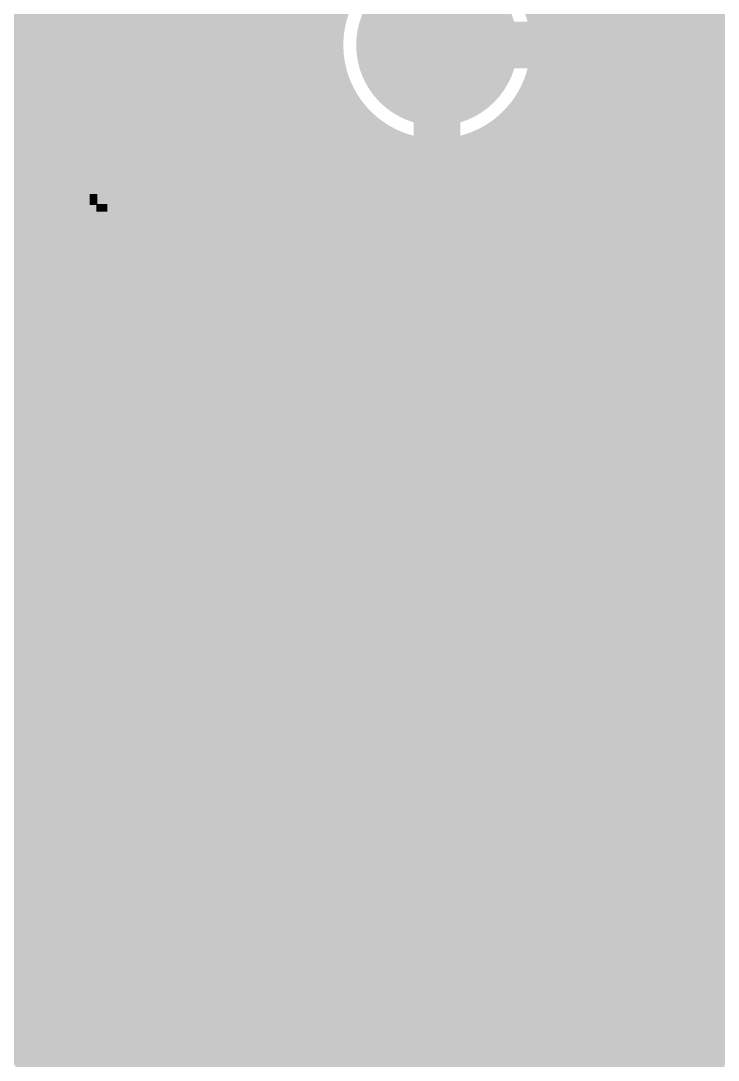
# Model space of a CAD drawing. Extents: x -5 to 208, y -5 to 206.
# Drawn here: x 17.19 to 26.69, y 42.05 to 56.21 of the extents above; entities that cross this region are included whole.
import ezdxf

# ---------------------------------------------------------------- set-up
doc = ezdxf.new("R2010")
doc.units = 0
doc.header["$MEASUREMENT"] = 0
doc.layers.get('0').update_dxf_attribs({"linetype": 'CONTINUOUS'})
for name, color, linetype in [('22-301-0_BOT', 7, 'CONTINUOUS'), ('22-301-0_DRD', 7, 'CONTINUOUS'), ('22-301-0_IN1', 1, 'CONTINUOUS'), ('22-301-0_IN2', 4, 'CONTINUOUS'), ('22-301-0_SMB', 3, 'CONTINUOUS'), ('22-301-0_SMT', 5, 'CONTINUOUS'), ('22-301-0_SPT', 10, 'CONTINUOUS'), ('22-301-0_SST', 14, 'CONTINUOUS'), ('22-301-0_TOP', 9, 'CONTINUOUS'), ('THRUHOLE_TAP', 13, 'CONTINUOUS')]:
    doc.layers.add(name, color=color, linetype=linetype)

# ---------------------------------------------------------------- blocks, each defined once
blk = doc.blocks.new('ROUND_45')
at = {"const_width": 1.09982}
blk.add_lwpolyline([(-0.54991, 0, 1), (0.54991, 0, 1)], format="xyb", close=True, dxfattribs=at)
blk = doc.blocks.new('ROUND_66')
at = {"const_width": 0.35052}
blk.add_lwpolyline([(-0.17526, 0, 1), (0.17526, 0, 1)], format="xyb", close=True, dxfattribs=at)
blk = doc.blocks.new('ROUND_68')
at = {"const_width": 0.35052}
blk.add_lwpolyline([(-0.17526, 0, 1), (0.17526, 0, 1)], format="xyb", close=True, dxfattribs=at)
blk = doc.blocks.new('RECTANGLE_6')
blk.add_solid([(0.4826, 0.4064), (0.4826, -0.4064), (-0.4826, 0.4064), (-0.4826, -0.4064)])
blk = doc.blocks.new('RECTANGLE_7')
blk.add_solid([(1.12522, 1.14935), (1.12522, -1.14935), (-1.12522, 1.14935), (-1.12522, -1.14935)])
blk = doc.blocks.new('RECTANGLE_16')
blk.add_solid([(0.6096, 0.44958), (0.6096, -0.44958), (-0.6096, 0.44958), (-0.6096, -0.44958)])
blk = doc.blocks.new('ROUND_73')
at = {"const_width": 0.10033}
blk.add_lwpolyline([(-0.050164, 0, 1), (0.050164, 0, 1)], format="xyb", close=True, dxfattribs=at)
blk = doc.blocks.new('ROUND_79')
at = {"const_width": 0.54991}
blk.add_lwpolyline([(-0.274954, 0, 1), (0.274954, 0, 1)], format="xyb", close=True, dxfattribs=at)

msp = doc.modelspace()

# ---------------------------------------------------------------- linework, layer by layer
at = {"layer": '22-301-0_BOT'}
for points, const_width in [([(17.2466, 70.6755), (17.2466, 34.798)], 0.254), ([(17.4752, 70.6755), (17.4752, 34.798)], 0.254), ([(17.7038, 70.6755), (17.7038, 34.798)], 0.254), ([(17.9324, 70.6755), (17.9324, 34.798)], 0.254), ([(18.161, 70.6755), (18.161, 34.798)], 0.254), ([(18.3896, 70.6755), (18.3896, 34.798)], 0.254), ([(18.6182, 70.6755), (18.6182, 34.798)], 0.254), ([(18.8468, 70.6755), (18.8468, 34.798)], 0.254), ([(19.0754, 70.6755), (19.0754, 34.798)], 0.254), ([(19.304, 70.6755), (19.304, 34.798)], 0.254), ([(19.5326, 70.6755), (19.5326, 34.798)], 0.254), ([(19.7612, 70.6755), (19.7612, 34.798)], 0.254), ([(19.9898, 62.07252), (19.9898, 34.798)], 0.254), ([(20.2184, 61.3918), (20.2184, 34.798)], 0.254), ([(20.447, 61.0997), (20.447, 34.798)], 0.254), ([(20.6756, 60.90666), (20.6756, 34.798)], 0.254), ([(20.9042, 60.77458), (20.9042, 34.798)], 0.254), ([(21.1328, 60.68822), (21.1328, 34.798)], 0.254), ([(21.30298, 56.2864), (6.33476, 56.2864)], 0.254), ([(21.26234, 56.0578), (6.14172, 56.0578)], 0.254), ([(22.86, 55.88), (34.544, 55.88), (50.927, 55.88)], 0.635), ([(34.544, 55.88), (22.86, 55.88)], 0.635), ([(21.25218, 55.8292), (5.83946, 55.8292)], 0.254), ([(21.27504, 55.6006), (-3.556, 55.6006)], 0.254), ([(21.33346, 55.372), (-3.556, 55.372)], 0.254), ([(21.3614, 55.29834), (21.3614, 34.798)], 0.254), ([(21.42998, 55.1434), (-3.556, 55.1434)], 0.254), ([(34.31032, 55.0545), (24.23922, 55.0545)], 0.254), ([(34.31032, 55.0545), (24.23922, 55.0545)], 0.254), ([(24.3332, 55.0545), (24.3332, 34.798)], 0.254), ([(24.5618, 55.0545), (24.5618, 34.798)], 0.254), ([(24.7904, 55.0545), (24.7904, 34.798)], 0.254), ([(25.019, 55.0545), (25.019, 34.798)], 0.254), ([(25.2476, 55.0545), (25.2476, 34.798)], 0.254), ([(25.4762, 55.0545), (25.4762, 34.798)], 0.254), ([(25.7048, 55.0545), (25.7048, 34.798)], 0.254), ([(25.9334, 55.0545), (25.9334, 34.798)], 0.254), ([(26.162, 55.0545), (26.162, 34.798)], 0.254), ([(26.3906, 55.0545), (26.3906, 34.798)], 0.254), ([(26.6192, 55.0545), (26.6192, 34.798)], 0.254), ([(21.57476, 54.9148), (-3.556, 54.9148)], 0.254), ([(21.59, 54.89448), (21.59, 34.798)], 0.254), ([(24.1046, 54.86146), (24.1046, 34.798)], 0.254), ([(57.56656, 54.9148), (24.14524, 54.9148)], 0.254), ([(21.78304, 54.6862), (-3.556, 54.6862)], 0.254), ([(57.63768, 54.6862), (23.93696, 54.6862)], 0.254), ([(21.8186, 54.65572), (21.8186, 34.798)], 0.254), ([(23.876, 54.63286), (23.876, 34.798)], 0.254), ([(22.1107, 54.4576), (-3.556, 54.4576)], 0.254), ([(22.0472, 54.49316), (22.0472, 34.798)], 0.254), ([(57.74944, 54.4576), (23.6093, 54.4576)], 0.254), ([(23.6474, 54.47792), (23.6474, 34.798)], 0.254), ([(22.2758, 54.3814), (22.2758, 34.798)], 0.254), ([(22.5044, 54.31282), (22.5044, 34.798)], 0.254), ([(22.733, 54.27726), (22.733, 34.798)], 0.254), ([(22.9616, 54.27472), (22.9616, 34.798)], 0.254), ([(23.1902, 54.3052), (23.1902, 34.798)], 0.254), ([(23.4188, 54.37124), (23.4188, 34.798)], 0.254), ([(57.91962, 54.229), (-3.556, 54.229)], 0.254), ([(58.17616, 54.0004), (-3.556, 54.0004)], 0.254), ([(58.66384, 53.7718), (-3.556, 53.7718)], 0.254), ([(95.631, 53.5432), (5.46862, 53.5432)], 0.254), ([(95.631, 53.3146), (5.95884, 53.3146)], 0.254), ([(95.631, 53.086), (6.21538, 53.086)], 0.254), ([(95.631, 52.8574), (6.38556, 52.8574)], 0.254), ([(95.631, 52.6288), (6.49732, 52.6288)], 0.254), ([(43.46194, 52.4002), (6.56844, 52.4002)], 0.254), ([(43.23334, 52.1716), (6.59892, 52.1716)], 0.254), ([(43.12158, 51.943), (6.59892, 51.943)], 0.254), ([(43.08348, 51.7144), (6.56082, 51.7144)], 0.254), ([(43.10888, 51.4858), (6.48716, 51.4858)], 0.254), ([(43.20032, 51.2572), (6.36778, 51.2572)], 0.254), ([(43.39336, 51.0286), (6.19252, 51.0286)], 0.254), ([(51.79568, 50.8), (5.92074, 50.8)], 0.254), ([(51.77028, 50.5714), (5.35686, 50.5714)], 0.254), ([(51.80838, 50.3428), (-3.556, 50.3428)], 0.254), ([(49.43094, 50.1142), (-3.556, 50.1142)], 0.254), ([(49.20234, 49.8856), (-3.556, 49.8856)], 0.254), ([(49.09058, 49.657), (-3.556, 49.657)], 0.254), ([(49.05248, 49.4284), (-3.556, 49.4284)], 0.254), ([(49.07788, 49.1998), (-3.556, 49.1998)], 0.254), ([(22.86, 48.895), (25.527, 48.895), (31.6992, 42.7228), (65.0748, 42.7228)], 0.635), ([(49.16932, 48.9712), (-3.556, 48.9712)], 0.254), ([(46.95698, 48.7426), (-3.556, 48.7426)], 0.254), ([(46.70552, 48.514), (-3.556, 48.514)], 0.254), ([(46.58614, 48.2854), (-3.556, 48.2854)], 0.254), ([(46.54042, 48.0568), (-3.556, 48.0568)], 0.254), ([(30.17012, 47.8282), (-3.556, 47.8282)], 0.254), ([(29.74848, 47.5996), (-3.556, 47.5996)], 0.254), ([(29.58338, 47.371), (-3.556, 47.371)], 0.254), ([(29.50972, 47.1424), (-3.556, 47.1424)], 0.254), ([(29.49956, 46.9138), (-3.556, 46.9138)], 0.254), ([(29.55036, 46.6852), (-3.556, 46.6852)], 0.254), ([(29.6799, 46.4566), (-3.556, 46.4566)], 0.254), ([(29.9466, 46.228), (-3.556, 46.228)], 0.254), ([(30.17774, 45.9994), (-3.556, 45.9994)], 0.254), ([(33.54832, 45.7708), (-3.556, 45.7708)], 0.254), ([(33.45688, 45.5422), (-3.556, 45.5422)], 0.254), ([(33.43148, 45.3136), (-3.556, 45.3136)], 0.254), ([(33.46958, 45.085), (-3.556, 45.085)], 0.254), ([(33.58134, 44.8564), (-3.556, 44.8564)], 0.254), ([(33.80994, 44.6278), (-3.556, 44.6278)], 0.254), ([(48.96612, 44.3992), (-3.556, 44.3992)], 0.254), ([(48.84674, 44.1706), (-3.556, 44.1706)], 0.254), ([(48.80102, 43.942), (-3.556, 43.942)], 0.254), ([(48.8188, 43.7134), (-3.556, 43.7134)], 0.254), ([(48.90008, 43.4848), (-3.556, 43.4848)], 0.254), ([(49.08042, 43.2562), (-3.556, 43.2562)], 0.254), ([(73.03008, 43.0276), (-3.556, 43.0276)], 0.254), ([(73.21042, 42.799), (-3.556, 42.799)], 0.254), ([(95.631, 42.5704), (-3.556, 42.5704)], 0.254), ([(95.631, 42.3418), (-3.556, 42.3418)], 0.254), ([(64.28994, 42.1132), (-3.556, 42.1132)], 0.254)]:
    msp.add_lwpolyline(points, dxfattribs=dict(at, const_width=const_width))
at = {"layer": '22-301-0_BOT', "const_width": 0.254}
for points in [[(22.86, 57.48782, 0.4142136), (21.25218, 55.88)], [(21.25218, 55.88, 0.4142136), (22.86, 54.27218)], [(22.86, 54.27218, 0.2637369), (24.23959, 55.05428)]]:
    msp.add_lwpolyline(points, format="xyb", dxfattribs=at)
at = {"layer": '22-301-0_DRD', "const_width": 0.254}
for points in [[(22.225, 56.515), (22.225, 55.245)], [(23.495, 56.515), (22.225, 55.245)], [(23.495, 55.245), (22.225, 56.515)], [(23.495, 55.245), (23.495, 56.515)], [(22.225, 55.245), (23.495, 55.245)], [(22.606, 49.53), (22.225, 49.149)], [(23.114, 49.53), (22.606, 49.53)], [(23.495, 49.149), (23.114, 49.53)], [(22.225, 49.149), (22.225, 48.641)], [(23.495, 48.641), (23.495, 49.149)], [(22.225, 48.641), (22.606, 48.26)], [(23.114, 48.26), (23.495, 48.641)], [(22.606, 48.26), (23.114, 48.26)]]:
    msp.add_lwpolyline(points, dxfattribs=at)
at = {"layer": '22-301-0_IN1', "const_width": 0.254}
for points in [[(17.1196, 72.898), (17.1196, 42.799)], [(17.3482, 72.898), (17.3482, 42.799)], [(17.5768, 72.898), (17.5768, 42.799)], [(17.8054, 72.898), (17.8054, 42.799)], [(18.034, 72.898), (18.034, 42.799)], [(18.2626, 72.898), (18.2626, 42.799)], [(18.4912, 72.898), (18.4912, 42.799)], [(18.7198, 72.898), (18.7198, 42.799)], [(18.9484, 72.898), (18.9484, 42.799)], [(19.177, 72.898), (19.177, 42.799)], [(19.4056, 72.898), (19.4056, 42.799)], [(19.6342, 72.898), (19.6342, 42.799)], [(19.8628, 72.898), (19.8628, 42.799)], [(20.0914, 72.898), (20.0914, 42.799)], [(24.4348, 72.898), (24.4348, 42.799)], [(24.6634, 72.898), (24.6634, 42.799)], [(24.892, 72.898), (24.892, 42.799)], [(25.1206, 72.898), (25.1206, 42.799)], [(25.3492, 72.898), (25.3492, 42.799)], [(25.5778, 72.898), (25.5778, 42.799)], [(25.8064, 72.898), (25.8064, 42.799)], [(26.035, 72.898), (26.035, 42.799)], [(26.2636, 72.898), (26.2636, 42.799)], [(26.4922, 72.898), (26.4922, 42.799)], [(26.7208, 72.898), (26.7208, 42.799)], [(20.32, 61.57214), (20.32, 42.799)], [(20.5486, 61.24956), (20.5486, 42.799)], [(20.7772, 61.05398), (20.7772, 42.799)], [(21.0058, 60.92444), (21.0058, 42.799)], [(21.2344, 60.8457), (21.2344, 42.799)], [(21.463, 60.80506), (21.463, 56.1848)], [(21.4884, 56.2864), (6.11124, 56.2864)], [(31.242, 56.2864), (24.2316, 56.2864)], [(21.44014, 56.0578), (5.8674, 56.0578)], [(31.242, 56.0578), (24.27732, 56.0578)], [(21.42998, 55.8292), (5.33908, 55.8292)], [(31.242, 55.8292), (24.28748, 55.8292)], [(21.45792, 55.6006), (-2.54, 55.6006)], [(21.463, 55.5752), (21.463, 42.799)], [(31.242, 55.6006), (24.26208, 55.6006)], [(24.2062, 55.3974), (24.2062, 42.799)], [(21.52396, 55.372), (-2.54, 55.372)], [(31.242, 55.372), (24.19604, 55.372)], [(21.63318, 55.1434), (-2.54, 55.1434)], [(31.242, 55.1434), (24.08428, 55.1434)], [(21.6916, 55.0545), (21.6916, 42.799)], [(23.9776, 54.98846), (23.9776, 42.799)], [(21.80336, 54.9148), (-2.54, 54.9148)], [(31.242, 54.9148), (23.9141, 54.9148)], [(22.0726, 54.6862), (-2.54, 54.6862)], [(21.9202, 54.8005), (21.9202, 42.799)], [(31.242, 54.6862), (23.6474, 54.6862)], [(23.749, 54.75986), (23.749, 42.799)], [(22.1488, 54.63794), (22.1488, 42.799)], [(22.3774, 54.5338), (22.3774, 42.799)], [(23.5204, 54.61), (23.5204, 42.799)], [(22.71268, 54.4576), (-2.54, 54.4576)], [(22.606, 54.47284), (22.606, 42.799)], [(22.8346, 54.44998), (22.8346, 42.799)], [(31.242, 54.4576), (23.00732, 54.4576)], [(23.0632, 54.46522), (23.0632, 42.799)], [(23.2918, 54.51602), (23.2918, 42.799)], [(31.242, 54.229), (-2.54, 54.229)], [(31.242, 54.0004), (-2.54, 54.0004)], [(31.242, 53.7718), (-2.54, 53.7718)], [(31.242, 53.5432), (-2.54, 53.5432)], [(31.242, 53.3146), (5.59308, 53.3146)], [(31.242, 53.086), (5.96392, 53.086)], [(31.242, 52.8574), (6.1722, 52.8574)], [(31.242, 52.6288), (6.30428, 52.6288)], [(31.242, 52.4002), (6.38556, 52.4002)], [(31.242, 52.1716), (6.42112, 52.1716)], [(31.242, 51.943), (6.41858, 51.943)], [(31.242, 51.7144), (6.37794, 51.7144)], [(31.242, 51.4858), (6.29158, 51.4858)], [(31.242, 51.2572), (6.15188, 51.2572)], [(31.242, 51.0286), (5.93344, 51.0286)], [(31.242, 50.8), (5.52704, 50.8)], [(31.242, 50.5714), (-2.54, 50.5714)], [(31.242, 50.3428), (-2.54, 50.3428)], [(31.242, 50.1142), (-2.54, 50.1142)], [(31.242, 49.8856), (-2.54, 49.8856)], [(31.242, 49.657), (-2.54, 49.657)], [(31.242, 49.4284), (-2.54, 49.4284)], [(31.242, 49.1998), (-2.54, 49.1998)], [(31.242, 48.9712), (-2.54, 48.9712)], [(31.242, 48.7426), (-2.54, 48.7426)], [(31.242, 48.514), (-2.54, 48.514)], [(31.242, 48.2854), (-2.54, 48.2854)], [(31.242, 48.0568), (-2.54, 48.0568)], [(31.242, 47.8282), (-2.54, 47.8282)], [(30.05074, 47.5996), (-2.54, 47.5996)], [(29.78912, 47.371), (-2.54, 47.371)], [(29.69006, 47.1424), (-2.54, 47.1424)], [(29.67736, 46.9138), (-2.54, 46.9138)], [(29.74594, 46.6852), (-2.54, 46.6852)], [(29.93136, 46.4566), (-2.54, 46.4566)], [(31.242, 46.228), (-2.54, 46.228)], [(31.242, 45.9994), (-2.54, 45.9994)], [(31.242, 45.7708), (-2.54, 45.7708)], [(31.242, 45.5422), (-2.54, 45.5422)], [(31.242, 45.3136), (-2.54, 45.3136)], [(31.242, 45.085), (-2.54, 45.085)], [(31.242, 44.8564), (-2.54, 44.8564)], [(31.242, 44.6278), (-2.54, 44.6278)], [(31.242, 44.3992), (-2.54, 44.3992)], [(31.242, 44.1706), (-2.54, 44.1706)], [(31.242, 43.942), (-2.54, 43.942)], [(31.242, 43.7134), (-2.54, 43.7134)], [(31.242, 43.4848), (-2.54, 43.4848)], [(31.242, 43.2562), (-2.54, 43.2562)], [(31.242, 43.0276), (-2.54, 43.0276)], [(31.242, 42.799), (-2.54, 42.799)]]:
    msp.add_lwpolyline(points, dxfattribs=at)
for points in [[(22.86, 57.31002, 0.4142136), (21.42998, 55.88)], [(24.29002, 55.88, 0.4142136), (22.86, 57.31002)], [(21.42998, 55.88, 0.4142136), (22.86, 54.44998)], [(22.86, 54.44998, 0.4142136), (24.29002, 55.88)]]:
    msp.add_lwpolyline(points, format="xyb", dxfattribs=at)
at = {"layer": '22-301-0_IN2', "const_width": 0.254}
for points in [[(26.4922, 77.724), (26.4922, 42.799)], [(26.7208, 77.724), (26.7208, 42.799)], [(17.1196, 73.025), (17.1196, 42.799)], [(17.3482, 73.025), (17.3482, 42.799)], [(17.5768, 73.025), (17.5768, 42.799)], [(17.8054, 73.025), (17.8054, 42.799)], [(18.034, 73.025), (18.034, 42.799)], [(18.2626, 73.025), (18.2626, 42.799)], [(18.4912, 73.025), (18.4912, 42.799)], [(18.7198, 73.025), (18.7198, 42.799)], [(18.9484, 73.025), (18.9484, 42.799)], [(19.177, 73.025), (19.177, 42.799)], [(19.4056, 73.025), (19.4056, 42.799)], [(19.6342, 73.025), (19.6342, 42.799)], [(19.8628, 73.025), (19.8628, 42.799)], [(20.0914, 73.025), (20.0914, 42.799)], [(24.4348, 73.025), (24.4348, 42.799)], [(24.6634, 73.025), (24.6634, 42.799)], [(24.892, 73.025), (24.892, 42.799)], [(25.1206, 73.025), (25.1206, 42.799)], [(25.3492, 73.025), (25.3492, 42.799)], [(25.5778, 73.025), (25.5778, 42.799)], [(25.8064, 73.025), (25.8064, 42.799)], [(26.035, 73.025), (26.035, 42.799)], [(26.2636, 73.025), (26.2636, 42.799)], [(20.32, 61.57214), (20.32, 42.799)], [(20.5486, 61.24956), (20.5486, 42.799)], [(20.7772, 61.05398), (20.7772, 42.799)], [(21.0058, 60.92444), (21.0058, 42.799)], [(21.2344, 60.8457), (21.2344, 42.799)], [(21.463, 60.80506), (21.463, 56.1848)], [(21.4884, 56.2864), (6.11124, 56.2864)], [(31.369, 56.2864), (24.2316, 56.2864)], [(21.44014, 56.0578), (5.8674, 56.0578)], [(31.369, 56.0578), (24.27732, 56.0578)], [(21.42998, 55.8292), (5.33908, 55.8292)], [(31.369, 55.8292), (24.28748, 55.8292)], [(21.45792, 55.6006), (-2.54, 55.6006)], [(21.463, 55.5752), (21.463, 42.799)], [(31.369, 55.6006), (24.26208, 55.6006)], [(24.2062, 55.3974), (24.2062, 42.799)], [(21.52396, 55.372), (-2.54, 55.372)], [(31.369, 55.372), (24.19604, 55.372)], [(21.63318, 55.1434), (-2.54, 55.1434)], [(31.369, 55.1434), (24.08428, 55.1434)], [(21.6916, 55.0545), (21.6916, 42.799)], [(23.9776, 54.98846), (23.9776, 42.799)], [(21.80336, 54.9148), (-2.54, 54.9148)], [(31.369, 54.9148), (23.9141, 54.9148)], [(22.0726, 54.6862), (-2.54, 54.6862)], [(21.9202, 54.8005), (21.9202, 42.799)], [(31.369, 54.6862), (23.6474, 54.6862)], [(23.749, 54.75986), (23.749, 42.799)], [(22.1488, 54.63794), (22.1488, 42.799)], [(22.3774, 54.5338), (22.3774, 42.799)], [(23.5204, 54.61), (23.5204, 42.799)], [(22.71268, 54.4576), (-2.54, 54.4576)], [(22.606, 54.47284), (22.606, 42.799)], [(22.8346, 54.44998), (22.8346, 42.799)], [(31.369, 54.4576), (23.00732, 54.4576)], [(23.0632, 54.46522), (23.0632, 42.799)], [(23.2918, 54.51602), (23.2918, 42.799)], [(31.369, 54.229), (-2.54, 54.229)], [(31.369, 54.0004), (-2.54, 54.0004)], [(31.369, 53.7718), (-2.54, 53.7718)], [(31.369, 53.5432), (-2.54, 53.5432)], [(31.369, 53.3146), (5.59308, 53.3146)], [(31.369, 53.086), (5.96392, 53.086)], [(31.369, 52.8574), (6.1722, 52.8574)], [(31.369, 52.6288), (6.30428, 52.6288)], [(31.369, 52.4002), (6.38556, 52.4002)], [(31.369, 52.1716), (6.42112, 52.1716)], [(31.369, 51.943), (6.41858, 51.943)], [(31.369, 51.7144), (6.37794, 51.7144)], [(31.369, 51.4858), (6.29158, 51.4858)], [(31.369, 51.2572), (6.15188, 51.2572)], [(31.369, 51.0286), (5.93344, 51.0286)], [(31.369, 50.8), (5.52704, 50.8)], [(31.369, 50.5714), (-2.54, 50.5714)], [(31.369, 50.3428), (-2.54, 50.3428)], [(31.369, 50.1142), (-2.54, 50.1142)], [(31.369, 49.8856), (-2.54, 49.8856)], [(31.369, 49.657), (-2.54, 49.657)], [(31.369, 49.4284), (-2.54, 49.4284)], [(31.369, 49.1998), (-2.54, 49.1998)], [(31.369, 48.9712), (-2.54, 48.9712)], [(31.369, 48.7426), (-2.54, 48.7426)], [(31.369, 48.514), (-2.54, 48.514)], [(31.369, 48.2854), (-2.54, 48.2854)], [(31.369, 48.0568), (-2.54, 48.0568)], [(31.369, 47.8282), (-2.54, 47.8282)], [(30.05074, 47.5996), (-2.54, 47.5996)], [(29.78912, 47.371), (-2.54, 47.371)], [(29.69006, 47.1424), (-2.54, 47.1424)], [(29.67736, 46.9138), (-2.54, 46.9138)], [(29.74594, 46.6852), (-2.54, 46.6852)], [(29.93136, 46.4566), (-2.54, 46.4566)], [(31.369, 46.228), (-2.54, 46.228)], [(31.369, 45.9994), (-2.54, 45.9994)], [(31.369, 45.7708), (-2.54, 45.7708)], [(31.369, 45.5422), (-2.54, 45.5422)], [(31.369, 45.3136), (-2.54, 45.3136)], [(31.369, 45.085), (-2.54, 45.085)], [(31.369, 44.8564), (-2.54, 44.8564)], [(31.369, 44.6278), (-2.54, 44.6278)], [(31.369, 44.3992), (-2.54, 44.3992)], [(31.369, 44.1706), (-2.54, 44.1706)], [(31.369, 43.942), (-2.54, 43.942)], [(31.369, 43.7134), (-2.54, 43.7134)], [(31.369, 43.4848), (-2.54, 43.4848)], [(31.369, 43.2562), (-2.54, 43.2562)], [(31.369, 43.0276), (-2.54, 43.0276)], [(31.369, 42.799), (-2.54, 42.799)]]:
    msp.add_lwpolyline(points, dxfattribs=at)
for points in [[(22.86, 57.31002, 0.4142136), (21.42998, 55.88)], [(24.29002, 55.88, 0.4142136), (22.86, 57.31002)], [(21.42998, 55.88, 0.4142136), (22.86, 54.44998)], [(22.86, 54.44998, 0.4142136), (24.29002, 55.88)]]:
    msp.add_lwpolyline(points, format="xyb", dxfattribs=at)
at = {"layer": '22-301-0_SST'}
for points, const_width in [([(22.86, 57.28208, 0.4142136), (21.45792, 55.88)], 0.254), ([(24.26208, 55.88, 0.4142136), (22.86, 57.28208)], 0.254), ([(21.45792, 55.88, 0.4142136), (22.86, 54.47792)], 0.254), ([(22.86, 54.47792, 0.4142136), (24.26208, 55.88)], 0.254), ([(18.18386, 53.78958, 0.4142136), (18.0594, 53.66512)], 0.1524), ([(18.31086, 53.66512, 0.4142136), (18.18386, 53.79212)], 0.1524), ([(18.0594, 53.66512, 0.4142136), (18.18386, 53.54066)], 0.1524), ([(18.18386, 53.53812, 0.4142136), (18.31086, 53.66512)], 0.1524), ([(20.94992, 43.66768, 0.4142136), (19.4056, 45.212)], 0.1524), ([(20.78482, 43.66768, 0.4142136), (19.4056, 45.0469)], 0.1524)]:
    msp.add_lwpolyline(points, format="xyb", dxfattribs=dict(at, const_width=const_width))
for points, const_width in [([(25.25776, 55.92572), (25.25776, 55.57012), (25.42794, 55.45074), (25.59812, 55.45074), (25.76576, 55.57012), (25.76576, 55.92572), (24.74976, 55.92572)], 0.1524), ([(17.40662, 55.5498), (11.74242, 55.5498), (11.74242, 49.911), (17.40662, 49.911), (17.40662, 55.5498)], 0.127), ([(15.52702, 54.68366), (16.0401, 55.19928), (16.52524, 54.61762), (17.10436, 54.13502), (16.58874, 53.62194)], 0.1524), ([(24.74976, 54.96814), (25.76576, 54.61254), (25.76576, 55.08752)], 0.1524), ([(18.2372, 53.77688), (18.13052, 53.77688)], 0.1524), ([(18.161, 53.78704), (18.161, 53.54066)], 0.1524), ([(18.30832, 53.63972), (18.06194, 53.63972)], 0.1524), ([(18.29816, 53.71592), (18.29816, 53.61178)], 0.1524), ([(23.6855, 50.6095), (23.6855, 53.5305), (22.0472, 53.5305), (22.0472, 50.6095), (23.6855, 50.6095)], 0.1524), ([(24.48306, 52.6923), (24.31542, 52.75326), (24.31542, 53.10886), (24.48306, 53.16728), (25.16124, 53.16728), (25.33142, 53.10886), (25.33142, 52.75326), (25.16124, 52.6923)], 0.1524), ([(18.38452, 53.16474), (18.0848, 53.16474), (18.0848, 47.16526), (18.38452, 47.16526)], 0.1524), ([(20.98548, 53.16474), (21.2852, 53.16474), (21.2852, 47.16526), (20.98548, 47.16526)], 0.1524), ([(24.48306, 52.32908), (24.31542, 52.27066), (24.31542, 51.91506), (24.48306, 51.8541), (24.82342, 51.8541), (24.99106, 51.97348), (24.99106, 52.32908), (25.33142, 52.32908), (25.33142, 51.8541)], 0.1524), ([(24.82342, 51.07686), (24.82342, 51.43246), (24.99106, 51.49088), (25.16124, 51.49088), (25.33142, 51.43246), (25.33142, 51.07686), (25.16124, 51.0159), (24.99106, 51.0159), (24.31542, 51.25466)], 0.1524), ([(18.0975, 51.308), (18.0975, 50.9905)], 0.1524), ([(21.2725, 51.308), (18.0975, 51.308)], 0.1524), ([(21.2725, 51.22926), (18.0975, 51.22926)], 0.1524), ([(18.1991, 51.308), (18.1991, 50.9905)], 0.1524), ([(18.33626, 51.308), (18.33626, 50.9905)], 0.1524), ([(18.47342, 51.308), (18.47342, 50.9905)], 0.1524), ([(18.61058, 51.308), (18.61058, 50.9905)], 0.1524), ([(18.74774, 51.308), (18.74774, 50.9905)], 0.1524), ([(18.8849, 51.308), (18.8849, 50.9905)], 0.1524), ([(19.02206, 51.308), (19.02206, 50.9905)], 0.1524), ([(19.15922, 51.308), (19.15922, 50.9905)], 0.1524), ([(19.29638, 51.308), (19.29638, 50.9905)], 0.1524), ([(19.43354, 51.308), (19.43354, 50.9905)], 0.1524), ([(19.5707, 51.308), (19.5707, 50.9905)], 0.1524), ([(19.70786, 51.308), (19.70786, 50.9905)], 0.1524), ([(19.84502, 51.308), (19.84502, 50.9905)], 0.1524), ([(19.98218, 51.308), (19.98218, 50.9905)], 0.1524), ([(20.11934, 51.308), (20.11934, 50.9905)], 0.1524), ([(20.2565, 51.308), (20.2565, 50.9905)], 0.1524), ([(20.39366, 51.308), (20.39366, 50.9905)], 0.1524), ([(20.53082, 51.308), (20.53082, 50.9905)], 0.1524), ([(20.66798, 51.308), (20.66798, 50.9905)], 0.1524), ([(20.80514, 51.308), (20.80514, 50.9905)], 0.1524), ([(20.9423, 51.308), (20.9423, 50.9905)], 0.1524), ([(21.07946, 51.308), (21.07946, 50.9905)], 0.1524), ([(21.21662, 51.308), (21.21662, 50.9905)], 0.1524), ([(21.2725, 51.308), (21.2725, 50.9905)], 0.1524), ([(21.2725, 51.0921), (18.0975, 51.0921)], 0.1524), ([(21.2725, 50.9905), (18.0975, 50.9905)], 0.1524), ([(22.01672, 49.31918), (21.84908, 49.3776), (21.84908, 49.7332), (22.01672, 49.79162), (22.6949, 49.79162), (22.86508, 49.7332), (22.86508, 49.3776), (22.6949, 49.31918)], 0.1524), ([(22.35708, 48.895), (22.35708, 48.5394), (22.1869, 48.48098), (22.01672, 48.48098), (21.84908, 48.5394), (21.84908, 48.895), (22.01672, 48.95342), (22.1869, 48.95342), (22.86508, 48.7172)], 0.1524), ([(21.84908, 47.93742), (22.01672, 48.0568), (22.1869, 48.11522), (22.52472, 48.11522), (22.6949, 48.0568), (22.86508, 47.93742), (22.86508, 47.82058), (22.6949, 47.7012), (22.52472, 47.64278), (22.1869, 47.64278), (22.01672, 47.7012), (21.84908, 47.82058), (21.84908, 47.93742)], 0.1524), ([(26.2636, 42.3926), (26.2636, 42.3672), (24.5364, 42.3672), (24.5364, 45.2628), (26.2636, 45.2628), (26.2636, 42.3926)], 0.1524), ([(4.04622, 45.21454), (4.09448, 45.21454), (5.12064, 45.212), (16.50238, 45.212), (17.52854, 45.21454), (17.5768, 45.21454), (18.60296, 45.212), (19.41322, 45.212), (19.41322, 45.0469), (2.2098, 45.0469), (2.2098, 45.212), (3.02006, 45.212), (4.04622, 45.21454)], 0.1524), ([(24.71928, 44.6786), (24.71928, 44.323), (25.0571, 44.20362), (25.39492, 44.20362), (25.73528, 44.323), (25.73528, 44.6786)], 0.1524), ([(24.71928, 44.62018), (25.73528, 44.62018)], 0.1524), ([(24.88692, 43.8404), (24.71928, 43.72102), (24.71928, 43.4848), (24.88692, 43.36542), (25.0571, 43.36542), (25.39492, 43.60418), (25.73528, 43.36542), (25.73528, 43.8404)], 0.1524), ([(20.95754, 31.31566), (20.95754, 43.66768), (20.79244, 43.66768), (20.79244, 31.31566), (20.95754, 31.31566)], 0.1524), ([(26.2382, 42.799), (24.5872, 42.799)], 0.1524)]:
    msp.add_lwpolyline(points, dxfattribs=dict(at, const_width=const_width))
at = {"layer": '22-301-0_TOP'}
for points, const_width in [([(24.5872, 65.45326), (24.5872, 53.4289)], 0.254), ([(24.3586, 65.22466), (24.3586, 53.4289)], 0.254), ([(20.0152, 64.8462), (20.0152, 54.09438)], 0.254), ([(26.416, 64.8335), (26.416, 53.2384)], 0.254), ([(26.6446, 64.8335), (26.6446, 53.0098)], 0.254), ([(19.1008, 64.01562), (19.1008, 54.09438)], 0.254), ([(19.3294, 64.01562), (19.3294, 54.09438)], 0.254), ([(19.558, 64.01562), (19.558, 54.09438)], 0.254), ([(19.7866, 64.01562), (19.7866, 54.09438)], 0.254), ([(24.8158, 63.3222), (24.8158, 53.4289)], 0.254), ([(25.0444, 63.3222), (25.0444, 53.4289)], 0.254), ([(25.273, 63.3222), (25.273, 53.4289)], 0.254), ([(25.5016, 63.3222), (25.5016, 53.4289)], 0.254), ([(25.7302, 63.3222), (25.7302, 53.4289)], 0.254), ([(25.9588, 63.3222), (25.9588, 53.4289)], 0.254), ([(26.1874, 63.3222), (26.1874, 53.38572)], 0.254), ([(18.8722, 63.04026), (18.8722, 54.09438)], 0.254), ([(18.6436, 62.81166), (18.6436, 54.09438)], 0.254), ([(18.415, 62.58306), (18.415, 54.09438)], 0.254), ([(18.1864, 62.3824), (18.1864, 53.3527)], 0.254), ([(17.5006, 62.2935), (17.5006, 53.3527)], 0.254), ([(17.7292, 62.2935), (17.7292, 53.3527)], 0.254), ([(17.9578, 62.30112), (17.9578, 53.3527)], 0.254), ([(20.2438, 61.7474), (20.2438, 54.09438)], 0.254), ([(20.4724, 61.33846), (20.4724, 54.09438)], 0.254), ([(20.701, 61.10986), (20.701, 54.09438)], 0.254), ([(20.9296, 60.96), (20.9296, 54.09438)], 0.254), ([(21.1582, 60.86602), (21.1582, 53.4289)], 0.254), ([(21.3868, 60.81522), (21.3868, 53.4289)], 0.254), ([(17.272, 56.56072), (17.272, 55.43804)], 0.254), ([(21.49602, 56.3118), (11.15568, 56.3118)], 0.254), ([(27.9273, 56.3118), (24.22398, 56.3118)], 0.254), ([(21.44522, 56.0832), (11.15568, 56.0832)], 0.254), ([(22.86, 55.88), (22.86, 52.7812)], 0.635), ([(27.9273, 56.0832), (24.27478, 56.0832)], 0.254), ([(21.42998, 55.8546), (11.15568, 55.8546)], 0.254), ([(27.9273, 55.8546), (24.29002, 55.8546)], 0.254), ([(21.45284, 55.626), (2.1717, 55.626)], 0.254), ([(27.9273, 55.626), (24.26716, 55.626)], 0.254), ([(21.5138, 55.3974), (17.31264, 55.3974)], 0.254), ([(27.9273, 55.3974), (24.2062, 55.3974)], 0.254), ([(5.08, 54.61), (3.175, 54.61), (3.175, 49.911), (7.366, 45.72), (13.97, 45.72), (15.9639, 47.7139), (19.685, 47.7139)], 1.27), ([(21.61794, 55.1688), (17.44472, 55.1688)], 0.254), ([(21.6154, 55.17642), (21.6154, 53.4289)], 0.254), ([(27.9273, 55.1688), (24.09952, 55.1688)], 0.254), ([(24.13, 55.22214), (24.13, 53.4289)], 0.254), ([(17.47012, 54.99608), (17.47012, 54.991)], 0.254), ([(17.47012, 54.991), (17.47012, 53.3527)], 0.254), ([(21.7805, 54.9402), (17.47012, 54.9402)], 0.254), ([(21.844, 54.87416), (21.844, 53.4289)], 0.254), ([(23.9014, 54.89956), (23.9014, 53.4289)], 0.254), ([(27.9273, 54.9402), (23.93696, 54.9402)], 0.254), ([(22.0345, 54.7116), (17.47012, 54.7116)], 0.254), ([(22.0726, 54.6862), (22.0726, 53.5178)], 0.254), ([(23.6728, 54.70398), (23.6728, 53.4289)], 0.254), ([(27.9273, 54.7116), (23.68296, 54.7116)], 0.254), ([(22.2123, 54.60492), (22.2123, 53.5178)], 0.254), ([(23.5077, 54.60492), (23.5077, 53.5178)], 0.254), ([(22.2123, 54.483), (17.47012, 54.483)], 0.254), ([(27.9273, 54.483), (23.5077, 54.483)], 0.254), ([(22.2123, 54.2544), (17.47012, 54.2544)], 0.254), ([(27.9273, 54.2544), (23.5077, 54.2544)], 0.254), ([(18.22958, 54.0258), (17.47012, 54.0258)], 0.254), ([(21.14042, 54.09438), (18.22958, 54.09438)], 0.254), ([(18.22958, 54.09438), (18.22958, 53.3527)], 0.254), ([(21.14042, 54.09438), (21.14042, 53.4289)], 0.254), ([(22.2123, 54.0258), (21.14042, 54.0258)], 0.254), ([(27.9273, 54.0258), (23.5077, 54.0258)], 0.254), ([(18.22958, 53.7972), (17.47012, 53.7972)], 0.254), ([(22.2123, 53.7972), (21.14042, 53.7972)], 0.254), ([(27.9273, 53.7972), (23.5077, 53.7972)], 0.254), ([(18.22958, 53.5686), (17.47012, 53.5686)], 0.254), ([(22.2123, 53.5686), (21.14042, 53.5686)], 0.254), ([(27.9273, 53.5686), (23.5077, 53.5686)], 0.254), ([(22.0472, 53.4289), (21.14042, 53.4289)], 0.254), ([(22.2123, 53.5178), (22.0472, 53.5178)], 0.254), ([(22.0472, 53.5178), (22.0472, 53.4289)], 0.254), ([(23.6728, 53.5178), (23.5077, 53.5178)], 0.254), ([(23.6728, 53.5178), (23.6728, 53.4289)], 0.254), ([(25.9588, 53.4289), (23.6728, 53.4289)], 0.254), ([(18.22958, 53.3527), (17.47012, 53.3527)], 0.254), ([(27.9273, 53.34), (26.28646, 53.34)], 0.254), ([(26.42362, 53.23078), (27.62758, 52.02682)], 0.254), ([(27.9273, 53.1114), (26.543, 53.1114)], 0.254), ([(16.84782, 52.705), (19.59356, 52.705), (19.685, 52.61356)], 0.635), ([(22.86, 52.7812), (19.8628, 52.7812), (19.685, 52.61356)], 0.635), ([(22.86, 52.7812), (25.9588, 52.7812), (27.178, 51.562), (27.178, 43.942), (25.41016, 42.17416), (25.4, 42.17416)], 0.635), ([(27.9273, 52.8828), (26.7716, 52.8828)], 0.254), ([(22.0472, 52.1335), (21.14042, 52.1335)], 0.254), ([(21.14042, 52.1335), (21.14042, 51.13528)], 0.254), ([(21.1582, 52.1335), (21.1582, 44.7167)], 0.254), ([(21.3868, 52.1335), (21.3868, 44.7167)], 0.254), ([(21.6154, 52.1335), (21.6154, 44.7167)], 0.254), ([(21.844, 52.1335), (21.844, 44.7167)], 0.254), ([(22.0472, 52.1335), (22.0472, 52.0954)], 0.254), ([(25.68956, 52.1335), (23.6728, 52.1335)], 0.254), ([(23.6728, 52.1335), (23.6728, 44.7167)], 0.254), ([(23.6728, 52.1335), (23.6728, 52.0954)], 0.254), ([(23.9014, 52.1335), (23.9014, 44.8818)], 0.254), ([(24.13, 52.1335), (24.13, 45.1104)], 0.254), ([(24.3586, 52.1335), (24.3586, 45.339)], 0.254), ([(24.5872, 52.1335), (24.5872, 46.23562)], 0.254), ([(24.8158, 52.1335), (24.8158, 46.23562)], 0.254), ([(25.0444, 52.1335), (25.0444, 46.23562)], 0.254), ([(25.273, 52.1335), (25.273, 46.23562)], 0.254), ([(25.5016, 52.1335), (25.5016, 46.23562)], 0.254), ([(25.68956, 52.1335), (26.5303, 51.29276)], 0.254), ([(17.47012, 52.0573), (17.47012, 50.419)], 0.254), ([(18.22958, 52.0573), (17.47012, 52.0573)], 0.254), ([(17.5006, 52.0573), (17.5006, 44.7167)], 0.254), ([(17.7292, 52.0573), (17.7292, 44.7167)], 0.254), ([(17.9578, 52.0573), (17.9578, 44.7167)], 0.254), ([(18.1864, 52.0573), (18.1864, 44.7167)], 0.254), ([(18.22958, 52.0573), (18.22958, 51.13528)], 0.254), ([(22.0472, 52.0954), (22.0472, 52.0446)], 0.254), ([(22.0472, 52.0446), (22.0472, 50.6222)], 0.254), ([(23.6728, 52.0446), (23.6728, 50.6222)], 0.254), ([(25.7302, 52.09286), (25.7302, 46.23562)], 0.254), ([(18.22958, 51.9684), (17.47012, 51.9684)], 0.254), ([(22.0472, 51.9684), (21.14042, 51.9684)], 0.254), ([(25.85466, 51.9684), (23.6728, 51.9684)], 0.254), ([(25.9588, 51.86426), (25.9588, 46.23562)], 0.254), ([(18.22958, 51.7398), (17.47012, 51.7398)], 0.254), ([(22.0472, 51.7398), (21.14042, 51.7398)], 0.254), ([(26.08326, 51.7398), (23.6728, 51.7398)], 0.254), ([(26.1874, 51.63566), (26.1874, 46.23562)], 0.254), ([(18.22958, 51.5112), (17.47012, 51.5112)], 0.254), ([(19.685, 47.7139), (21.6789, 47.7139), (22.86, 48.895), (22.86, 51.3588)], 0.635), ([(22.0472, 51.5112), (21.14042, 51.5112)], 0.254), ([(22.86, 51.3588), (22.86, 48.895)], 0.635), ([(26.31186, 51.5112), (23.6728, 51.5112)], 0.254), ([(18.22958, 51.2826), (17.47012, 51.2826)], 0.254), ([(22.0472, 51.2826), (21.14042, 51.2826)], 0.254), ([(22.0472, 51.3588), (22.86, 51.3588)], 0.254), ([(22.86, 50.6222), (22.86, 51.3588)], 0.254), ([(23.6728, 51.3588), (22.86, 51.3588)], 0.254), ([(26.5303, 51.2826), (23.6728, 51.2826)], 0.254), ([(26.416, 51.40706), (26.416, 44.0944)], 0.254), ([(26.5303, 51.29276), (26.5303, 44.2087)], 0.254), ([(21.14042, 51.13528), (18.22958, 51.13528)], 0.254), ([(18.415, 51.13528), (18.415, 49.19472)], 0.254), ([(18.6436, 51.13528), (18.6436, 49.19472)], 0.254), ([(18.8722, 51.13528), (18.8722, 49.19472)], 0.254), ([(19.1008, 51.13528), (19.1008, 49.19472)], 0.254), ([(19.3294, 51.13528), (19.3294, 49.19472)], 0.254), ([(19.558, 51.13528), (19.558, 49.19472)], 0.254), ([(19.7866, 51.13528), (19.7866, 49.19472)], 0.254), ([(20.0152, 51.13528), (20.0152, 49.19472)], 0.254), ([(20.2438, 51.13528), (20.2438, 49.19472)], 0.254), ([(20.4724, 51.13528), (20.4724, 49.19472)], 0.254), ([(20.701, 51.13528), (20.701, 49.19472)], 0.254), ([(20.9296, 51.13528), (20.9296, 49.19472)], 0.254), ([(22.0472, 51.054), (17.47012, 51.054)], 0.254), ([(26.5303, 51.054), (23.6728, 51.054)], 0.254), ([(22.0472, 50.8254), (17.47012, 50.8254)], 0.254), ([(26.5303, 50.8254), (23.6728, 50.8254)], 0.254), ([(26.5303, 50.5968), (17.47012, 50.5968)], 0.254), ([(23.6728, 50.6222), (22.0472, 50.6222)], 0.254), ([(22.0726, 50.6222), (22.0726, 44.7167)], 0.254), ([(22.3012, 50.6222), (22.3012, 44.7167)], 0.254), ([(22.5298, 50.6222), (22.5298, 44.7167)], 0.254), ([(22.7584, 50.6222), (22.7584, 44.7167)], 0.254), ([(22.987, 50.6222), (22.987, 44.7167)], 0.254), ([(23.2156, 50.6222), (23.2156, 44.7167)], 0.254), ([(23.4442, 50.6222), (23.4442, 44.7167)], 0.254), ([(26.5303, 50.3682), (17.46758, 50.3682)], 0.254), ([(17.47012, 50.419), (17.47012, 50.41392)], 0.254), ([(26.5303, 50.1396), (17.40154, 50.1396)], 0.254), ([(26.5303, 49.911), (17.18818, 49.911)], 0.254), ([(17.272, 49.97196), (17.272, 44.7167)], 0.254), ([(26.5303, 49.6824), (12.4968, 49.6824)], 0.254), ([(26.5303, 49.4538), (12.2682, 49.4538)], 0.254), ([(26.5303, 49.2252), (12.0396, 49.2252)], 0.254), ([(18.22958, 49.19472), (18.22958, 46.23562)], 0.254), ([(21.14042, 49.19472), (18.22958, 49.19472)], 0.254), ([(19.685, 49.19472), (19.685, 47.7139)], 0.254), ([(21.14042, 49.19472), (21.14042, 46.23562)], 0.254), ([(18.22958, 48.9966), (11.811, 48.9966)], 0.254), ([(26.5303, 48.9966), (21.14042, 48.9966)], 0.254), ([(18.22958, 48.768), (11.5824, 48.768)], 0.254), ([(26.5303, 48.768), (21.14042, 48.768)], 0.254), ([(18.22958, 48.5394), (11.3538, 48.5394)], 0.254), ([(26.5303, 48.5394), (21.14042, 48.5394)], 0.254), ([(18.22958, 48.3108), (10.98042, 48.3108)], 0.254), ([(26.5303, 48.3108), (21.14042, 48.3108)], 0.254), ([(18.22958, 48.0822), (10.98042, 48.0822)], 0.254), ([(26.5303, 48.0822), (21.14042, 48.0822)], 0.254), ([(18.22958, 47.8536), (10.98042, 47.8536)], 0.254), ([(26.5303, 47.8536), (21.14042, 47.8536)], 0.254), ([(18.22958, 47.625), (10.98042, 47.625)], 0.254), ([(18.22958, 47.7139), (19.685, 47.7139)], 0.254), ([(21.14042, 47.7139), (19.685, 47.7139)], 0.254), ([(19.685, 46.23562), (19.685, 47.7139)], 0.254), ([(26.5303, 47.625), (21.14042, 47.625)], 0.254), ([(18.22958, 47.3964), (2.8067, 47.3964)], 0.254), ([(26.5303, 47.3964), (21.14042, 47.3964)], 0.254), ([(18.22958, 47.1678), (2.8067, 47.1678)], 0.254), ([(26.5303, 47.1678), (21.14042, 47.1678)], 0.254), ([(18.22958, 46.9392), (2.8067, 46.9392)], 0.254), ([(26.5303, 46.9392), (21.14042, 46.9392)], 0.254), ([(18.22958, 46.7106), (2.8067, 46.7106)], 0.254), ([(26.5303, 46.7106), (21.14042, 46.7106)], 0.254), ([(18.22958, 46.482), (2.8067, 46.482)], 0.254), ([(26.5303, 46.482), (21.14042, 46.482)], 0.254), ([(18.22958, 46.2534), (2.8067, 46.2534)], 0.254), ([(21.14042, 46.23562), (18.22958, 46.23562)], 0.254), ([(18.415, 46.23562), (18.415, 44.7167)], 0.254), ([(18.6436, 46.23562), (18.6436, 44.7167)], 0.254), ([(18.8722, 46.23562), (18.8722, 44.7167)], 0.254), ([(19.1008, 46.23562), (19.1008, 44.7167)], 0.254), ([(19.3294, 46.23562), (19.3294, 44.7167)], 0.254), ([(19.558, 46.23562), (19.558, 44.7167)], 0.254), ([(19.7866, 46.23562), (19.7866, 44.7167)], 0.254), ([(20.0152, 46.23562), (20.0152, 44.7167)], 0.254), ([(20.2438, 46.23562), (20.2438, 44.7167)], 0.254), ([(20.4724, 46.23562), (20.4724, 44.7167)], 0.254), ([(20.701, 46.23562), (20.701, 44.7167)], 0.254), ([(20.9296, 46.23562), (20.9296, 44.7167)], 0.254), ([(26.5303, 46.2534), (21.14042, 46.2534)], 0.254), ([(24.4602, 46.23562), (24.4602, 45.4406)], 0.254), ([(26.3398, 46.23562), (24.4602, 46.23562)], 0.254), ([(26.3398, 46.23562), (26.3398, 44.67606)], 0.254), ([(24.4602, 46.0248), (2.8067, 46.0248)], 0.254), ([(26.5303, 46.0248), (26.3398, 46.0248)], 0.254), ([(24.4602, 45.7962), (2.8067, 45.7962)], 0.254), ([(26.5303, 45.7962), (26.3398, 45.7962)], 0.254), ([(5.08, 38.1), (11.049, 44.069), (24.003, 44.069), (25.38984, 45.45584), (25.4, 45.45584)], 0.635), ([(24.4602, 45.5676), (2.8067, 45.5676)], 0.254), ([(26.5303, 45.5676), (26.3398, 45.5676)], 0.254), ([(24.35606, 45.339), (2.8067, 45.339)], 0.254), ([(24.4602, 45.4406), (23.73376, 44.7167)], 0.254), ([(26.5303, 45.339), (26.3398, 45.339)], 0.254), ([(24.12746, 45.1104), (2.8067, 45.1104)], 0.254), ([(26.5303, 45.1104), (26.3398, 45.1104)], 0.254), ([(23.89886, 44.8818), (2.8067, 44.8818)], 0.254), ([(26.5303, 44.8818), (26.3398, 44.8818)], 0.254), ([(23.73376, 44.7167), (11.049, 44.7167)], 0.254), ([(25.52446, 44.67606), (24.46782, 43.61688)], 0.254), ([(26.5303, 44.6532), (25.5016, 44.6532)], 0.254), ([(25.5016, 44.65066), (25.5016, 43.18)], 0.254), ([(26.3398, 44.67606), (25.52446, 44.67606)], 0.254), ([(25.7302, 44.67606), (25.7302, 43.4086)], 0.254), ([(25.9588, 44.67606), (25.9588, 43.6372)], 0.254), ([(26.1874, 44.67606), (26.1874, 43.8658)], 0.254), ([(26.5303, 44.4246), (25.273, 44.4246)], 0.254), ([(25.273, 44.42206), (25.273, 42.95394)], 0.254), ([(26.51506, 44.196), (25.0444, 44.196)], 0.254), ([(26.5303, 44.2087), (25.27554, 42.95394)], 0.254), ([(25.0444, 44.19346), (25.0444, 42.95394)], 0.254), ([(26.28646, 43.9674), (24.8158, 43.9674)], 0.254), ([(24.8158, 43.96486), (24.8158, 42.95394)], 0.254), ([(26.05786, 43.7388), (24.5872, 43.7388)], 0.254), ([(24.5872, 43.73626), (24.5872, 42.95394)], 0.254), ([(25.82926, 43.5102), (24.33066, 43.5102)], 0.254), ([(24.3586, 43.52798), (24.3586, 42.82186)], 0.254), ([(24.003, 43.4213), (11.3157, 43.4213)], 0.254), ([(17.272, 43.4213), (17.272, 41.0464)], 0.254), ([(17.5006, 43.4213), (17.5006, 41.275)], 0.254), ([(17.7292, 43.4213), (17.7292, 41.5036)], 0.254), ([(17.9578, 43.4213), (17.9578, 41.7322)], 0.254), ([(18.1864, 43.4213), (18.1864, 41.9608)], 0.254), ([(18.415, 43.4213), (18.415, 42.1894)], 0.254), ([(18.6436, 43.4213), (18.6436, 42.418)], 0.254), ([(18.8722, 43.4213), (18.8722, 42.6466)], 0.254), ([(19.1008, 43.4213), (19.1008, 42.7863)], 0.254), ([(19.3294, 43.4213), (19.3294, 42.82186)], 0.254), ([(19.558, 43.4213), (19.558, 42.82186)], 0.254), ([(19.7866, 43.4213), (19.7866, 42.82186)], 0.254), ([(20.0152, 43.4213), (20.0152, 42.82186)], 0.254), ([(20.2438, 43.4213), (20.2438, 42.82186)], 0.254), ([(20.4724, 43.4213), (20.4724, 42.82186)], 0.254), ([(20.701, 43.4213), (20.701, 42.82186)], 0.254), ([(20.9296, 43.4213), (20.9296, 42.82186)], 0.254), ([(21.1582, 43.4213), (21.1582, 42.82186)], 0.254), ([(21.3868, 43.4213), (21.3868, 42.82186)], 0.254), ([(21.6154, 43.4213), (21.6154, 42.82186)], 0.254), ([(21.844, 43.4213), (21.844, 42.82186)], 0.254), ([(22.0726, 43.4213), (22.0726, 42.82186)], 0.254), ([(22.3012, 43.4213), (22.3012, 42.82186)], 0.254), ([(22.5298, 43.4213), (22.5298, 42.82186)], 0.254), ([(22.7584, 43.4213), (22.7584, 42.82186)], 0.254), ([(22.987, 43.4213), (22.987, 42.82186)], 0.254), ([(23.2156, 43.4213), (23.2156, 42.82186)], 0.254), ([(23.4442, 43.4213), (23.4442, 42.82186)], 0.254), ([(23.6728, 43.4213), (23.6728, 42.82186)], 0.254), ([(23.9014, 43.4213), (23.9014, 42.82186)], 0.254), ([(24.13, 43.434), (24.13, 42.82186)], 0.254), ([(27.62758, 43.47718), (26.3398, 42.18686)], 0.254), ([(25.60066, 43.2816), (11.176, 43.2816)], 0.254), ([(25.37206, 43.053), (10.9474, 43.053)], 0.254), ([(25.27554, 42.95394), (24.4602, 42.95394)], 0.254), ([(24.4602, 42.95394), (24.4602, 42.82186)], 0.254), ([(24.4602, 42.8244), (10.7188, 42.8244)], 0.254), ([(24.4602, 42.82186), (19.31416, 42.82186)], 0.254), ([(18.81886, 42.5958), (10.4902, 42.5958)], 0.254), ([(18.84934, 42.62628), (16.99006, 40.767)], 0.254), ([(34.90468, 42.5958), (26.7462, 42.5958)], 0.254), ([(18.59026, 42.3672), (10.2616, 42.3672)], 0.254), ([(25.4, 42.17416), (19.31416, 42.17416), (15.24, 38.1)], 0.635), ([(34.90722, 42.3672), (26.5176, 42.3672)], 0.254), ([(26.6446, 42.49166), (26.6446, 40.767)], 0.254), ([(26.416, 42.26306), (26.416, 40.767)], 0.254), ([(18.36166, 42.1386), (10.033, 42.1386)], 0.254), ([(26.3398, 42.18686), (26.3398, 41.39438)], 0.254), ([(34.90976, 42.1386), (26.3398, 42.1386)], 0.254)]:
    msp.add_lwpolyline(points, dxfattribs=dict(at, const_width=const_width))
at = {"layer": '22-301-0_TOP', "const_width": 0.254}
for points in [[(22.86, 57.31002, 0.4142136), (21.42998, 55.88)], [(24.29002, 55.88, 0.4142136), (22.86, 57.31002)], [(21.42998, 55.88, 0.2823631), (22.2123, 54.60492)], [(23.5077, 54.60492, 0.2823632), (24.29002, 55.88)], [(17.47012, 54.99608, 0.4142136), (16.8783, 55.5879)], [(26.416, 53.2384, 0.1989124), (25.9588, 53.42778)], [(16.8783, 49.8221, 0.4142136), (17.47012, 50.41392)], [(24.003, 43.4213, 0.1989118), (24.46099, 43.61101)], [(19.31416, 42.82186, 0.1989129), (18.85617, 42.63215)]]:
    msp.add_lwpolyline(points, format="xyb", dxfattribs=at)

# ---------------------------------------------------------------- block references
at = {"layer": '22-301-0_BOT'}
for name, p in [('ROUND_45', (22.86, 55.88)), ('ROUND_66', (22.86, 48.895))]:
    msp.add_blockref(name, p, dxfattribs=at)
at = {"layer": '22-301-0_IN1'}
for name, p in [('ROUND_45', (22.86, 55.88)), ('ROUND_66', (22.86, 48.895))]:
    msp.add_blockref(name, p, dxfattribs=at)
at = {"layer": '22-301-0_IN2'}
for name, p in [('ROUND_45', (22.86, 55.88)), ('ROUND_68', (22.86, 48.895))]:
    msp.add_blockref(name, p, dxfattribs=at)
at = {"layer": '22-301-0_SMB'}
msp.add_blockref('ROUND_45', (22.86, 55.88), dxfattribs=at)
at = {"layer": '22-301-0_SMT'}
for name, p in [('ROUND_45', (22.86, 55.88)), ('RECTANGLE_7', (19.685, 52.61356)), ('RECTANGLE_6', (22.86, 52.7812)), ('RECTANGLE_6', (22.86, 51.3588)), ('RECTANGLE_7', (19.685, 47.7139)), ('RECTANGLE_16', (25.4, 45.45584)), ('RECTANGLE_16', (25.4, 42.17416))]:
    msp.add_blockref(name, p, dxfattribs=at)
at = {"layer": '22-301-0_SPT'}
for name, p in [('RECTANGLE_7', (19.685, 52.61356)), ('RECTANGLE_6', (22.86, 52.7812)), ('RECTANGLE_6', (22.86, 51.3588)), ('RECTANGLE_7', (19.685, 47.7139)), ('RECTANGLE_16', (25.4, 45.45584)), ('RECTANGLE_16', (25.4, 42.17416))]:
    msp.add_blockref(name, p, dxfattribs=at)
at = {"layer": '22-301-0_TOP'}
for name, p in [('ROUND_45', (22.86, 55.88)), ('RECTANGLE_7', (19.685, 52.61356)), ('RECTANGLE_6', (22.86, 52.7812)), ('RECTANGLE_6', (22.86, 51.3588)), ('ROUND_66', (22.86, 48.895)), ('RECTANGLE_7', (19.685, 47.7139)), ('RECTANGLE_16', (25.4, 45.45584)), ('RECTANGLE_16', (25.4, 42.17416))]:
    msp.add_blockref(name, p, dxfattribs=at)
at = {"layer": 'THRUHOLE_TAP'}
for name, p in [('ROUND_79', (22.86, 55.88)), ('ROUND_73', (22.86, 48.895))]:
    msp.add_blockref(name, p, dxfattribs=at)

doc.saveas('drawing.dxf')
